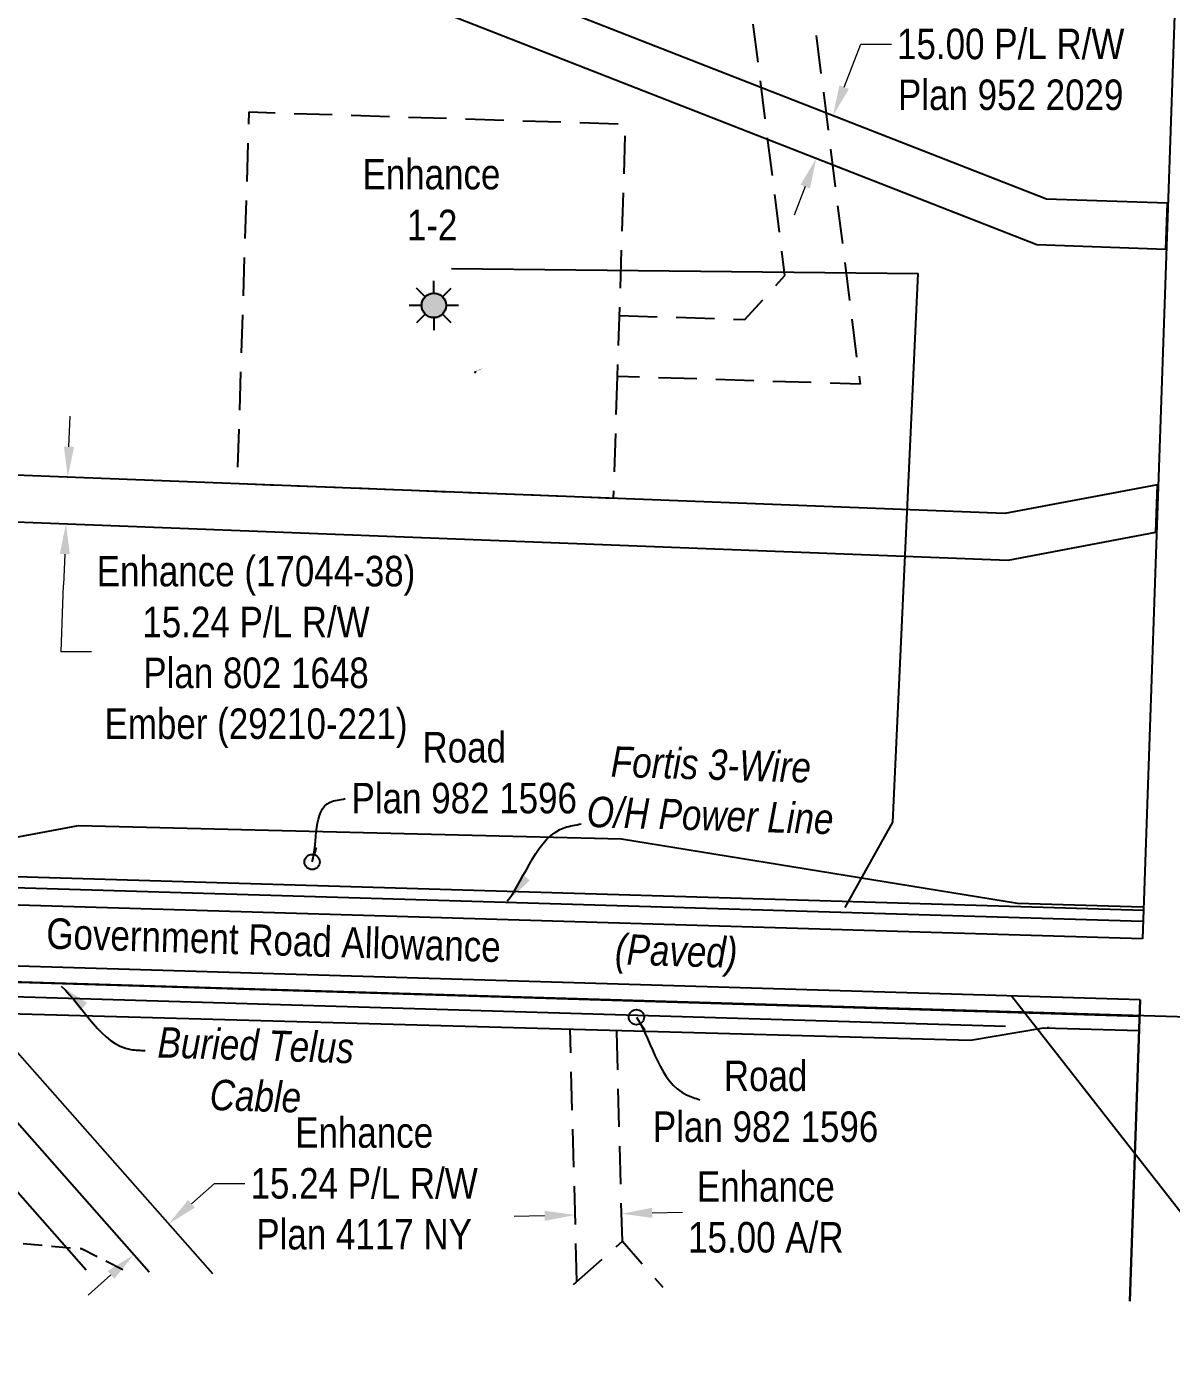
# Model space of a CAD drawing. Extents: x 337432 to 345408, y 5808486 to 5816348.
# Drawn here: x 340492.3 to 340867.6, y 5808542.6 to 5808978.6 of the extents above; entities that cross this region are included whole.
import ezdxf
from ezdxf.enums import TextEntityAlignment as Align

# ---------------------------------------------------------------- set-up
doc = ezdxf.new("R2010")
doc.units = 0
doc.header["$LTSCALE"] = 5
doc.header["$PDSIZE"] = 0.5
doc.linetypes.add('foc-ACCESSROAD', pattern=[3.75, 2.5, -1.25])
doc.linetypes.add('UG_PIPE', pattern=[1.875, 1.25, -0.625])
doc.layers.get('Defpoints').update_dxf_attribs({"color": 9})
for name, color, linetype in [('AS-FENCE', 48, 'foc-FENCE'), ('AS-PIPE-UG', 44, 'UG_PIPE'), ('AS-POWER', 104, 'foc-POWER'), ('AS-POWER-T', 104, 'Continuous'), ('AS-TELEPHONE', 224, 'foc-TEL'), ('AS-TELEPHONE-T', 224, 'Continuous'), ('C-AR', 13, 'foc-ACCESSROAD'), ('C-RW', 13, 'Continuous'), ('C-WS', 13, 'foc-ACCESSROAD'), ('C-WS-S', 13, 'Continuous'), ('L-ROAD-T', 7, 'Continuous'), ('L-SEC', 7, 'Continuous'), ('L-TITLEDB', 4, 'Continuous'), ('L-TITLEDB-T', 4, 'Continuous')]:
    doc.layers.add(name, color=color, linetype=linetype)
for name, color, linetype, lineweight in [('C-AR-T', 13, 'Continuous', 9), ('C-RW-T', 13, 'Continuous', 9), ('C-WS-T', 13, 'Continuous', 9), ('T-TEXT', 48, 'Continuous', 18)]:
    doc.layers.add(name, color=color, linetype=linetype, lineweight=lineweight)
for name, color, linetype, plot in [('Z-DESCRIPTION-1409-18', 21, 'Continuous', False), ('Z-ELEVATION-1409-18', 21, 'Continuous', False), ('Z-MSPOINT-1409-18', 21, 'Continuous', False), ('Z-POINTNUMBER-1409-18', 21, 'Continuous', False)]:
    doc.layers.add(name, color=color, linetype=linetype, plot=plot)
doc.styles.add('80CG', font='', dxfattribs={"height": 10})
doc.styles.add('80L', font='', dxfattribs={"height": 10})
doc.styles.add('80LS', font='', dxfattribs={"height": 10})
doc.styles.add('DESCRIPTION', font='', dxfattribs={"height": 2.5})
doc.styles.add('ELEVATION', font='', dxfattribs={"height": 2.5})
doc.styles.add('foc-LtypeFont', font='', dxfattribs={"height": 7.35})
doc.styles.add('POINTNUMBER', font='', dxfattribs={"height": 2.5})
doc.styles.get('80CG').set_extended_font_data('Arial Narrow')
doc.styles.get('80L').set_extended_font_data('Arial Narrow')
doc.styles.get('80LS').set_extended_font_data('Arial Narrow', italic=True)
doc.styles.get('DESCRIPTION').set_extended_font_data('Arial Narrow')
doc.styles.get('ELEVATION').set_extended_font_data('Arial Narrow')
doc.styles.get('foc-LtypeFont').set_extended_font_data('Arial Narrow')
doc.styles.get('POINTNUMBER').set_extended_font_data('Arial Narrow')
doc.linetypes.add('foc-FENCE', pattern='A,10,-1,["X",foc-LtypeFont,S=0.2,R=0,X=-0.625,Y=-0.75],-1.24', length=12.24)
doc.linetypes.add('foc-FENCE-NOLINE', pattern='A,0,-6,["X",foc-LtypeFont,S=0.2,R=0,X=-0.625,Y=-0.75],-6.24', length=12.24)
doc.linetypes.add('foc-POWER', pattern='A,6,-1,["P",foc-LtypeFont,S=0.2,R=0,X=-0.625,Y=-0.75],-1.24,4', length=12.24)
doc.linetypes.add('foc-TEL', pattern='A,2,-1,["T",foc-LtypeFont,S=0.2,R=0,X=-0.425,Y=-0.75],-1.24,8', length=12.24)
doc.linetypes.add('foc-TEL-NOLINE', pattern='A,0,-2,["T",foc-LtypeFont,S=0.2,R=0,X=-0.425,Y=-0.75],-10.24', length=12.24)
doc.dimstyles.new('Compass 5 000', dxfattribs={"dimscale": 5, "dimtxt": 9, "dimasz": 2, "dimexe": 0.2, "dimexo": 0.0625, "dimgap": 0.5, "dimtad": 0, "dimtih": 1, "dimtoh": 1, "dimzin": 0, "dimdsep": 46, "dimtxsty": '80CG', "dimcen": 0.1, "dimse1": 1, "dimse2": 1, "dimclrd": 256, "dimclrt": 256, "dimaunit": 1, "dimadec": 4, "dimazin": 0, "dimtfac": 0.06, "dimtofl": 0, "dimtmove": 0, "dimatfit": 1, "dimfxl": 0.2, "dimtolj": 1, "dimtzin": 0, "dimlwd": -1, "dimarcsym": 0})

# ---------------------------------------------------------------- blocks, each defined once
blk = doc.blocks.new('*D64')
at = {"layer": 'C-AR-T', "transparency": 16777216}
for p, q in [((340662.15, 5808588.74), (340652.15, 5808588.47)), ((340697.37, 5808589.69), (340707.37, 5808589.96))]:
    blk.add_line(p, q, dxfattribs=at)
for points in [[(340697.33, 5808591.36), (340697.42, 5808588.03), (340687.38, 5808589.42)], [(340662.1, 5808590.4), (340662.19, 5808587.07), (340672.14, 5808589.01)]]:
    blk.add_solid(points, dxfattribs=at)
at = {"layer": 'Defpoints', "color": 0, "transparency": 16777216}
for p in [(340687.22, 5808595.37), (340671.98, 5808594.96), (340687.38, 5808589.42)]:
    blk.add_point(p, dxfattribs=at)
at = {"layer": 'C-AR-T', "transparency": 16777216, "insert": (340734.65, 5808589.96), "char_height": 10, "attachment_point": 5, "style": '80CG'}
blk.add_mtext('\\A1;Enhance\\P15.00 A/R', dxfattribs=at)
blk = doc.blocks.new('*D130')
at = {"layer": 'C-RW-T', "transparency": 16777216}
for p, q in [((340760.31, 5808958.69), (340765.83, 5808972.81)), ((340765.83, 5808972.81), (340775.83, 5808972.81)), ((340747.56, 5808926.1), (340743.92, 5808916.79))]:
    blk.add_line(p, q, dxfattribs=at)
for points in [[(340758.76, 5808959.3), (340761.86, 5808958.09), (340756.67, 5808949.38)], [(340746.01, 5808926.71), (340749.12, 5808925.49), (340751.21, 5808935.41)]]:
    blk.add_solid(points, dxfattribs=at)
at = {"layer": 'Defpoints', "color": 0, "transparency": 16777216}
for p in [(340639.11, 5808995.37), (340633.64, 5808981.4), (340756.67, 5808949.38)]:
    blk.add_point(p, dxfattribs=at)
at = {"layer": 'C-RW-T', "transparency": 16777216, "insert": (340814.92, 5808972.81), "char_height": 10, "attachment_point": 5, "style": '80CG'}
blk.add_mtext('\\A1;Enhance\\P15.00 P/L R/W\\PPlan 952 2029', dxfattribs=at)
blk = doc.blocks.new('*D132')
at = {"layer": 'C-RW-T', "transparency": 16777216}
for p, q in [((340506.23, 5808840.85), (340506.62, 5808850.84)), ((340504.86, 5808805.6), (340504.47, 5808795.61)), ((340503.62, 5808773.55), (340504.47, 5808795.61)), ((340513.62, 5808773.55), (340503.62, 5808773.55))]:
    blk.add_line(p, q, dxfattribs=at)
for points in [[(340504.56, 5808840.91), (340507.9, 5808840.78), (340505.84, 5808830.86)], [(340503.2, 5808805.66), (340506.53, 5808805.53), (340505.25, 5808815.59)]]:
    blk.add_solid(points, dxfattribs=at)
at = {"layer": 'Defpoints', "color": 0, "transparency": 16777216}
for p in [(340505.84, 5808830.86), (340512.61, 5808830.59), (340512.02, 5808815.33)]:
    blk.add_point(p, dxfattribs=at)
at = {"layer": 'C-RW-T', "transparency": 16777216, "insert": (340567.54, 5808773.55), "char_height": 10, "attachment_point": 5, "style": '80CG'}
blk.add_mtext('\\A1;Enhance (17044-38)\\P15.24 P/L R/W\\PPlan 802 1648\\P{\\C190;Ember (29210-221)}', dxfattribs=at)
blk = doc.blocks.new('*D137')
at = {"layer": 'C-RW-T', "transparency": 16777216}
for p, q in [((340546.4, 5808592.69), (340553.89, 5808599.31)), ((340553.89, 5808599.31), (340563.89, 5808599.31)), ((340520, 5808569.35), (340512.5, 5808562.73))]:
    blk.add_line(p, q, dxfattribs=at)
for points in [[(340545.29, 5808593.93), (340547.5, 5808591.44), (340538.9, 5808586.06)], [(340518.89, 5808570.6), (340521.1, 5808568.1), (340527.49, 5808575.98)]]:
    blk.add_solid(points, dxfattribs=at)
at = {"layer": 'Defpoints', "color": 0, "transparency": 16777216}
for p in [(340508.83, 5808620.09), (340497.41, 5808610.01), (340538.9, 5808586.06)]:
    blk.add_point(p, dxfattribs=at)
at = {"layer": 'C-RW-T', "transparency": 16777216, "insert": (340602.98, 5808599.31), "char_height": 10, "attachment_point": 5, "style": '80CG'}
blk.add_mtext('\\A1;Enhance\\P15.24 P/L R/W\\PPlan 4117 NY', dxfattribs=at)
blk = doc.blocks.new('GAS')
h = blk.add_hatch(color=255)
h.dxf.hatch_style = 1
edge = h.paths.add_edge_path()
edge.add_arc((0, 0), 0.9, 0, 360)
for p, q in [((-0.571, 0.571), (-1.142, 1.142)), ((0, 0.808), (0, 1.616)), ((0.571, 0.571), (1.142, 1.142)), ((-0.808, 0), (-1.616, 0)), ((1.616, 0), (0.808, 0)), ((-0.571, -0.571), (-1.142, -1.142)), ((0, -0.808), (0, -1.616)), ((1.142, -1.142), (0.571, -0.571))]:
    blk.add_line(p, q)
blk.add_circle((0, 0), 0.8)

msp = doc.modelspace()

# ---------------------------------------------------------------- linework, layer by layer
at = {"layer": 'AS-FENCE', "flags": 128}
msp.add_lwpolyline([(340432.877, 5808662.304), (340813.249, 5808650.946)], dxfattribs=at)
at = {"layer": 'AS-FENCE', "linetype": 'foc-FENCE-NOLINE', "flags": 128}
msp.add_lwpolyline([(340857.4, 5808659.475), (340853.952, 5808560.735)], dxfattribs=at)
at = {"layer": 'AS-PIPE-UG', "flags": 128}
msp.add_lwpolyline([(340110.711, 5808594.408), (340154.583, 5808609.625), (340510.309, 5808577.962), (340525.085, 5808570.553)], dxfattribs=at)
at = {"layer": 'AS-POWER', "flags": 128}
for points in [[(340631.611, 5808899.301), (340784.545, 5808897.658)], [(340760.7, 5808689.781), (340776.323, 5808717.717), (340784.545, 5808897.658)], [(340075.217, 5808712.314), (340858.426, 5808688.931)], [(340815.322, 5808660.74), (340890.825, 5808564.262)]]:
    msp.add_lwpolyline(points, dxfattribs=at)
at = {"layer": 'AS-TELEPHONE', "linetype": 'foc-TEL-NOLINE', "flags": 128}
msp.add_lwpolyline([(340049.827, 5808678.601), (340956.904, 5808651.393)], dxfattribs=at)
at = {"layer": 'C-AR', "flags": 128}
for points in [[(340672.736, 5808567.184), (340670.491, 5808649.955)], [(340687.624, 5808580.372), (340685.748, 5808649.533)]]:
    msp.add_lwpolyline(points, dxfattribs=at)
at = {"layer": 'C-RW', "flags": 128}
for points in [[(340441.67, 5808997.171), (340607.432, 5808991.65), (340823.527, 5808907.123), (340865.814, 5808905.649), (340866.342, 5808920.639), (340826.608, 5808922.025), (340610.504, 5809006.555), (340451.415, 5809011.852)], [(340133.862, 5808711.471), (340149.095, 5808711.016), (340149.649, 5808729.572), (340268.103, 5808824.772), (340814.119, 5808803.633), (340862.537, 5808812.786), (340863.086, 5808828.398), (340812.983, 5808818.925), (340262.992, 5808840.228), (340134.626, 5808737.048), (340133.862, 5808711.471)]]:
    msp.add_lwpolyline(points, close=True, dxfattribs=at)
for points in [[(340511.917, 5808570.946), (340473.43, 5808614.501), (340373.343, 5808643.285), (340373.968, 5808664.252), (340388.958, 5808663.805), (340388.68, 5808654.479), (340481.772, 5808627.707), (340532.471, 5808570.333)], [(340553.357, 5808569.709), (340477.732, 5808655.278), (340474.404, 5808655.37), (340452.517, 5808660.794), (340532.467, 5808570.333)]]:
    msp.add_lwpolyline(points, dxfattribs=at)
at = {"layer": 'C-WS', "flags": 128}
for points in [[(340718.41, 5809236.081), (340765.54, 5808861.337), (340685.932, 5808863.885)], [(340686.572, 5808883.871), (340727.791, 5808882.551), (340740.908, 5808896.951), (340698.175, 5809236.729)], [(340685.932, 5808863.885), (340684.646, 5808823.896), (340561.415, 5808828.697), (340565.316, 5808950.587), (340688.581, 5808946.642), (340685.932, 5808863.885)], [(340671.602, 5808566.179), (340687.624, 5808580.372), (340700.864, 5808565.305)]]:
    msp.add_lwpolyline(points, dxfattribs=at)
at = {"layer": 'L-SEC'}
for p, q in [((340889.576, 5809583.479), (340858.097, 5808679.495)), ((340858.097, 5808679.495), (340050.575, 5808703.81)), ((340857.4, 5808659.475), (340050.001, 5808683.746)), ((340853.958, 5808560.735), (340857.4, 5808659.475))]:
    msp.add_line(p, q, dxfattribs=at)
at = {"layer": 'L-TITLEDB'}
msp.add_line((340049.824, 5808678.529), (340857.032, 5808654.225), dxfattribs=at)
at = {"layer": 'L-TITLEDB', "flags": 128}
for points in [[(340050.915, 5808714.136), (340434.712, 5808702.678), (340509.35, 5808716.673), (340687.325, 5808712.291), (340817.104, 5808691.261), (340858.262, 5808690.033)], [(340858.091, 5808685.166), (340051.929, 5808709.234), (339951.903, 5808712.175)], [(340049.669, 5808673.934), (340050.747, 5808673.902), (340447.406, 5808662.06), (340474.404, 5808655.37), (340801.688, 5808646.331), (340825.717, 5808650.357), (340857.049, 5808649.423)]]:
    msp.add_lwpolyline(points, dxfattribs=at)
at = {"layer": 'Z-MSPOINT-1409-18'}
for p in [(340639.426, 5808865.318, 891.131), (340827.051, 5808650.297, 879.146), (340827.051, 5808650.297, 879.146)]:
    msp.add_point(p, dxfattribs=at)

# ---------------------------------------------------------------- block references
at = {"layer": 'C-WS-S', "xscale": 4.99891, "yscale": 4.99891, "zscale": 4.99891}
msp.add_blockref('GAS', (340625.839, 5808887.153), dxfattribs=at)

# ---------------------------------------------------------------- texts
at = {"layer": 'AS-POWER-T', "insert": (340676.085, 5808742.899), "char_height": 10, "attachment_point": 1, "rotation": 358.28993, "style": '80L'}
msp.add_mtext_dynamic_manual_height_columns('\\pi7.97067;{\\fArial Narrow|b0|i1|c0|p34;Fortis 3-Wire\\P\\pi0.56616;O/H Power Line}', width=80.65484, gutter_width=49.989, heights=[0], dxfattribs=at)
at = {"layer": 'AS-TELEPHONE-T', "insert": (340535.181, 5808650.633), "char_height": 10, "attachment_point": 1, "rotation": 358.28993, "style": '80L'}
msp.add_mtext_dynamic_manual_height_columns('\\pi0.29875;{\\fArial Narrow|b0|i1|c0|p34;Buried Telus \\P\\pi17.89084;Cable}', width=64.38331, gutter_width=49.989, heights=[0], dxfattribs=at)
at = {"layer": 'C-WS-T', "insert": (340601.931, 5808935.193), "char_height": 9.99783, "attachment_point": 1, "style": '80L'}
msp.add_mtext_dynamic_manual_height_columns('\\pi0.50333;Enhance\\P\\pi15.04996;1-2', width=44.81706, gutter_width=49.989, heights=[0], dxfattribs=at)
at = {"layer": 'L-ROAD-T', "style": '80L'}
msp.add_text('Government Road Allowance', height=10, rotation=358.28996, dxfattribs=at).set_placement((340573.298, 5808679.12), align=Align.MIDDLE_CENTER)
at = {"layer": 'L-TITLEDB-T', "char_height": 9.99783, "attachment_point": 5, "style": '80CG'}
for insert in [(340635.8, 5808733.921), (340734.575, 5808626.211)]:
    msp.add_mtext('\\A1;Road\\PPlan 982 1596', dxfattribs=dict(at, insert=insert))
at = {"layer": 'T-TEXT', "style": '80LS'}
msp.add_text('(Paved)', height=10, rotation=358.28996, dxfattribs=at).set_placement((340705.295, 5808675.564), align=Align.MIDDLE_CENTER)
at = {"layer": 'Z-DESCRIPTION-1409-18', "style": 'DESCRIPTION'}
for s, p in [('PLSPK -BASE -12"', (340639.426, 5808865.318)), ('FDI-MP R-31', (340827.009, 5808650.345)), ('FDI-MP R-31', (340827.009, 5808650.345))]:
    msp.add_text(s, height=0.19996, rotation=24, dxfattribs=at).set_placement(p)
at = {"layer": 'Z-ELEVATION-1409-18', "style": 'ELEVATION'}
for s, p in [('890.730', (340639.426, 5808865.318)), ('878.750', (340827.051, 5808650.297)), ('878.750', (340827.051, 5808650.297))]:
    msp.add_text(s, height=0.2, rotation=44.99999, dxfattribs=at).set_placement(p)
at = {"layer": 'Z-POINTNUMBER-1409-18', "style": 'POINTNUMBER'}
for s, p in [('1000', (340639.426, 5808865.318)), ('5', (340827.051, 5808650.297)), ('5', (340827.051, 5808650.297))]:
    msp.add_text(s, height=0.2, dxfattribs=at).set_placement(p)

# ---------------------------------------------------------------- dimensions: what is measured, and where the dimension line sits
at = {"layer": 'C-AR-T'}
dim = msp.add_aligned_dim(p1=(340671.983, 5808594.955), p2=(340687.217, 5808595.369), distance=-5.95, text='Enhance\\P15.00 A/R', dimstyle='Compass 5 000', override={"dimtxt": 10, "dimtfill": 0}, dxfattribs=at)
dim.commit()
dim.dimension.update_dxf_attribs({"geometry": '*D64', "text_midpoint": (340734.653, 5808589.963)})
at = {"layer": 'C-RW-T'}
for base, p1, p2, angle, text, override, picture, middle in [((340756.67, 5808949.382), (340633.643, 5808981.398), (340639.106, 5808995.367), 68.63698, 'Enhance\\P15.00 P/L R/W\\PPlan 952 2029', {"dimtxt": 10}, '*D130', (340814.92, 5808972.81)), ((340505.842, 5808830.856), (340512.016, 5808815.329), (340512.609, 5808830.593), 87.77537, 'Enhance (17044-38)\\P15.24 P/L R/W\\PPlan 802 1648\\P{\\C190;Ember (29210-221)}', {"dimtxt": 10, "dimtmove": 1}, '*D132', (340528.52, 5808773.55))]:
    dim = msp.add_linear_dim(base=base, p1=p1, p2=p2, angle=angle, text=text, dimstyle='Compass 5 000', override=override, dxfattribs=at)
    dim.commit()
    dim.dimension.update_dxf_attribs({"geometry": picture, "text_midpoint": middle, "dimtype": 161})
at = {"layer": 'C-RW-T', "color": 5}
dim = msp.add_linear_dim(base=(340538.904, 5808586.063), p1=(340497.414, 5808610.005), p2=(340508.828, 5808620.093), angle=41.47018, text='Enhance\\P15.24 P/L R/W\\PPlan 4117 NY', dimstyle='Compass 5 000', override={"dimtxt": 10}, dxfattribs=at)
dim.commit()
dim.dimension.update_dxf_attribs({"geometry": '*D137', "text_midpoint": (340602.976, 5808599.308), "dimtype": 161})

# ---------------------------------------------------------------- leaders
at = {"layer": 'AS-POWER-T', "path_type": 1}
msp.add_leader([(340649.869, 5808691.82), (340668.814, 5808716.022), (340674.089, 5808717.221)], dimstyle='Compass 5 000', override={"dimgap": 0.5, "dimtad": 0}, dxfattribs=at)
at = {"layer": 'AS-TELEPHONE-T', "path_type": 1}
msp.add_leader([(340503.684, 5808664.01), (340526.524, 5808643.243), (340531.204, 5808642.869)], dimstyle='Compass 5 000', override={"dimgap": 0.5, "dimtad": 0}, dxfattribs=at)
at = {"layer": 'L-TITLEDB-T', "path_type": 1}
for points, override in [([(340585.935, 5808704.724), (340591.835, 5808724.314), (340596.758, 5808725.485)], {"dimasz": 1, "dimgap": 0.5, "dimtad": 0, "dimldrblk": 'DotBlank'}), ([(340692.236, 5808653.844), (340708.684, 5808628.377), (340713.022, 5808626.751)], {"dimasz": 1, "dimldrblk": 'DotBlank'})]:
    msp.add_leader(points, dimstyle='Compass 5 000', override=override, dxfattribs=at)

doc.saveas('drawing.dxf')
